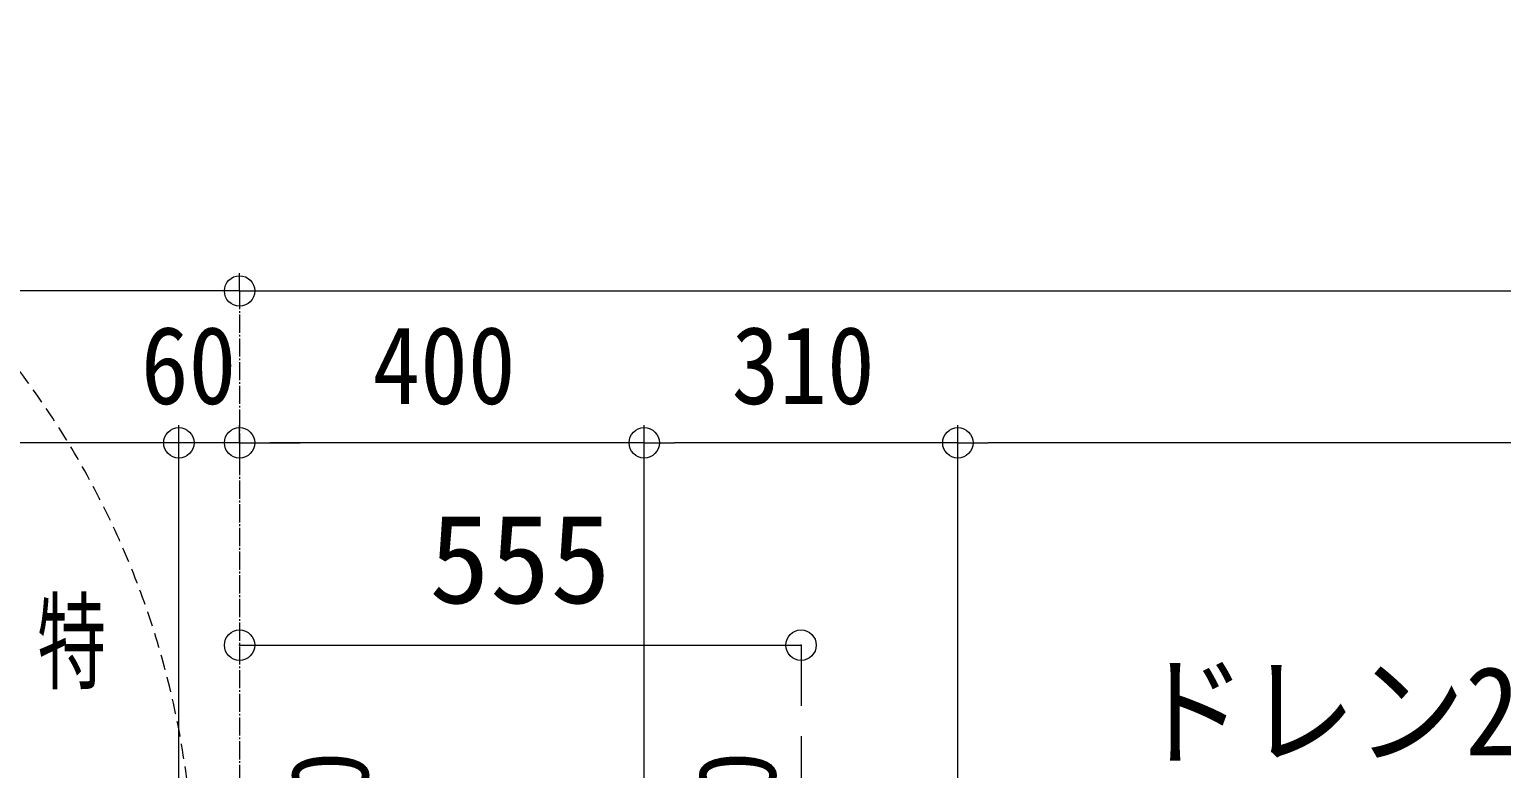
# Model space of a CAD drawing. Units: millimetres at full size, sheet at 1:30. Extents: x -17796 to 21385, y -23279 to 7734.
# Drawn here: x -12017 to -10562, y 3657 to 4387 of the extents above; entities that cross this region are included whole.
import ezdxf
from ezdxf.enums import TextEntityAlignment as Align

# ---------------------------------------------------------------- set-up
doc = ezdxf.new("R2010")
doc.units = ezdxf.units.MM
doc.header["$LTSCALE"] = 30
doc.header["$PDMODE"] = 32
doc.header["$PDSIZE"] = 30
for name, pattern in [('DASHED2', [3, 2, -1]), ('USER4', [0.78, 0.6, -0.06, 0.06, -0.06]), ('USER8', [0.75, 0.5, -0.25])]:
    doc.linetypes.add(name, pattern=pattern)
for name, color, linetype, lineweight in [('0-1_(W)電灯', 253, 'Continuous', 18), ('3-B_仕上線（タイル・', 7, 'Continuous', 18), ('4-B_', 3, 'Continuous', 18), ('E-8_緑点線', 7, 'DASHED2', 9), ('E-B_ﾊｯﾁﾝｸﾞ', 5, 'Continuous', 9)]:
    doc.layers.add(name, color=color, linetype=linetype, lineweight=lineweight)
doc.styles.add('ＭＳ ゴシック', font='')
doc.styles.get('ＭＳ ゴシック').set_extended_font_data('MS Gothic')

msp = doc.modelspace()

# ---------------------------------------------------------------- linework, layer by layer
at = {"layer": '0-1_(W)電灯', "color": 6}
for p, q in [((-11809.72, 4129.15), (-11809.72, 4146.65)), ((-11809.72, 4129.15), (-11809.72, 4146.65)), ((-11839.72, 4129.15), (-12729.72, 4129.15)), ((-11779.72, 4129.15), (-9169.72, 4129.15)), ((-11409.72, 3502.42), (-11409.72, 3996.65)), ((-11409.72, 3614.42), (-11409.72, 3996.65)), ((-11099.72, 3614.42), (-11099.72, 3996.65)), ((-11099.72, 3614.42), (-11099.72, 3996.65)), ((-11809.72, 3979.15), (-11809.72, 3961.65)), ((-11439.72, 3979.15), (-11779.72, 3979.15)), ((-11129.72, 3979.15), (-11379.72, 3979.15)), ((-9719.72, 3979.15), (-11069.72, 3979.15))]:
    msp.add_line(p, q, dxfattribs=at)
at = {"layer": '0-1_(W)電灯', "color": 7}
for p, q in [((-11809.72, 4129.15), (-11839.72, 4129.15)), ((-11809.72, 4129.15), (-11779.72, 4129.15)), ((-11809.72, 3979.15), (-11779.72, 3979.15)), ((-11409.72, 3979.15), (-11439.72, 3979.15)), ((-11409.72, 3979.15), (-11379.72, 3979.15)), ((-11099.72, 3979.15), (-11129.72, 3979.15)), ((-11099.72, 3979.15), (-11069.72, 3979.15))]:
    msp.add_line(p, q, dxfattribs=at)
at = {"layer": '0-1_(W)電灯', "color": 54, "linetype": 'USER4'}
msp.add_lwpolyline([(-11809.72, 4129.15), (-11809.72, -1667.58), (-9139.72, -1667.58)], dxfattribs=at)
at = {"layer": '0-1_(W)電灯', "color": 7}
for centre in [(-11809.72, 4129.15), (-11809.72, 4129.15), (-11809.72, 3979.15), (-11409.72, 3979.15), (-11409.72, 3979.15), (-11099.72, 3979.15), (-11099.72, 3979.15)]:
    msp.add_circle(centre, 15, dxfattribs=at)
at = {"layer": '3-B_仕上線（タイル・', "color": 6}
for p, q in [((-11869.72, 3522.42), (-11869.72, 3996.65)), ((-11869.72, 3522.42), (-11869.72, 3996.65)), ((-11809.72, 3979.15), (-11809.72, 3996.65)), ((-11899.72, 3979.15), (-12639.72, 3979.15)), ((-11899.72, 3979.15), (-11929.72, 3979.15)), ((-11809.72, 3979.15), (-11869.72, 3979.15)), ((-11779.72, 3979.15), (-11749.72, 3979.15))]:
    msp.add_line(p, q, dxfattribs=at)
at = {"layer": '3-B_仕上線（タイル・'}
for p, q in [((-11869.72, 3979.15), (-11899.72, 3979.15)), ((-11869.72, 3979.15), (-11899.72, 3979.15)), ((-11809.72, 3979.15), (-11779.72, 3979.15))]:
    msp.add_line(p, q, dxfattribs=at)
for centre in [(-11869.72, 3979.15), (-11869.72, 3979.15), (-11809.72, 3979.15)]:
    msp.add_circle(centre, 15, dxfattribs=at)
at = {"layer": '4-B_', "linetype": 'USER8'}
msp.add_arc((-12706.38, 3536.03), 851.66, 359.75679, 88.54316, dxfattribs=at)
at = {"layer": 'E-B_ﾊｯﾁﾝｸﾞ'}
msp.add_line((-11809.72, 3779.32), (-11254.72, 3779.32), dxfattribs=at)
at = {"layer": 'E-B_ﾊｯﾁﾝｸﾞ', "linetype": 'DASHED2'}
msp.add_line((-11254.72, 3779.32), (-11254.72, 3297.42), dxfattribs=at)
at = {"layer": 'E-B_ﾊｯﾁﾝｸﾞ'}
for p in [(-11809.72, 3779.32), (-11254.72, 3779.32)]:
    msp.add_point(p, dxfattribs=at)

# ---------------------------------------------------------------- texts
at = {"layer": '0-1_(W)電灯', "color": 9, "style": 'ＭＳ ゴシック', "width": 0.9}
for s, p in [('400', (-11678.3, 3994.34)), ('310', (-11323.3, 3994.34))]:
    msp.add_text(s, height=76.97, dxfattribs=at).set_placement(p, align=Align.BOTTOM_LEFT)
at = {"layer": '0-1_(W)電灯', "color": 6, "style": 'ＭＳ ゴシック', "width": 0.65}
msp.add_text('特', height=76.97, dxfattribs=at).set_placement((-12009.64, 3721.15), align=Align.BOTTOM_LEFT)
at = {"layer": '0-1_(W)電灯', "color": 9, "style": 'ＭＳ ゴシック', "width": 0.9}
for p in [(-11659.36, 3532.96), (-11256.61, 3532.96)]:
    msp.add_text('100', height=76.97, rotation=90, dxfattribs=at).set_placement(p, align=Align.BOTTOM_LEFT)
at = {"layer": '3-B_仕上線（タイル・', "color": 9, "style": 'ＭＳ ゴシック', "width": 0.9}
msp.add_text('60', height=76.98, dxfattribs=at).set_placement((-11907.22, 3994.34), align=Align.BOTTOM_LEFT)
at = {"layer": 'E-8_緑点線', "color": 5, "style": 'ＭＳ ゴシック', "width": 0.9}
msp.add_text('ドレン20A', height=87.98, dxfattribs=at).set_placement((-10922.38, 3644.06), align=Align.BOTTOM_LEFT)
at = {"layer": 'E-B_ﾊｯﾁﾝｸﾞ', "style": 'ＭＳ ゴシック'}
msp.add_text('555', height=87.98, dxfattribs=at).set_placement((-11622.22, 3794.32), align=Align.BOTTOM_LEFT)

doc.saveas('drawing.dxf')
